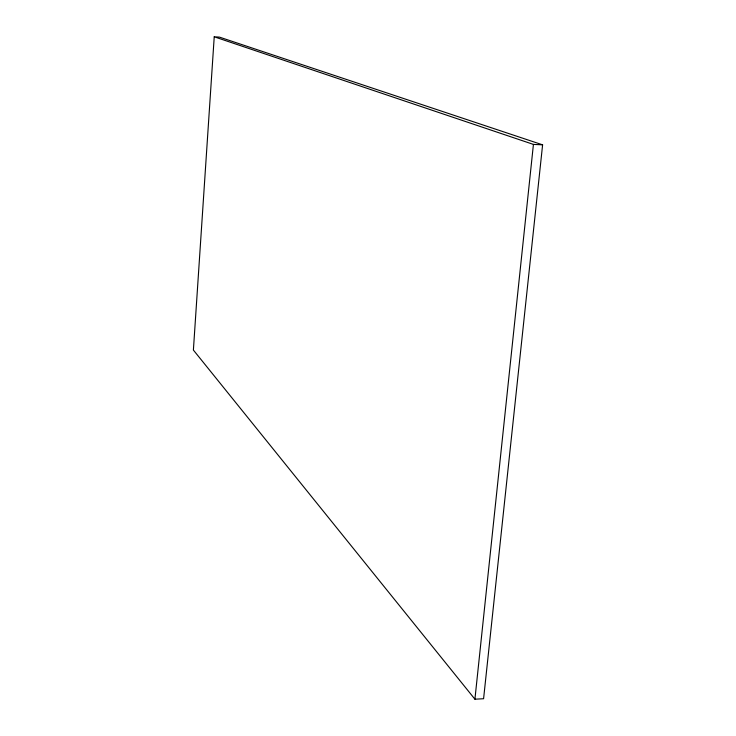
<?xml version="1.0" encoding="UTF-8"?>
<svg xmlns="http://www.w3.org/2000/svg" width="736" height="736" viewBox="0 0 736 736"><rect width="100%" height="100%" fill="white"/><g stroke="black" fill="none" stroke-linecap="round" stroke-linejoin="round"><path stroke-width="1.1" d="M214.231 36.8L193.393 350.069L474.922 699.2L483.589 698.731L542.607 144.836L219.484 37.131L214.231 36.8L533.425 144.403L542.607 144.836M474.922 699.2L533.425 144.403"/></g></svg>
